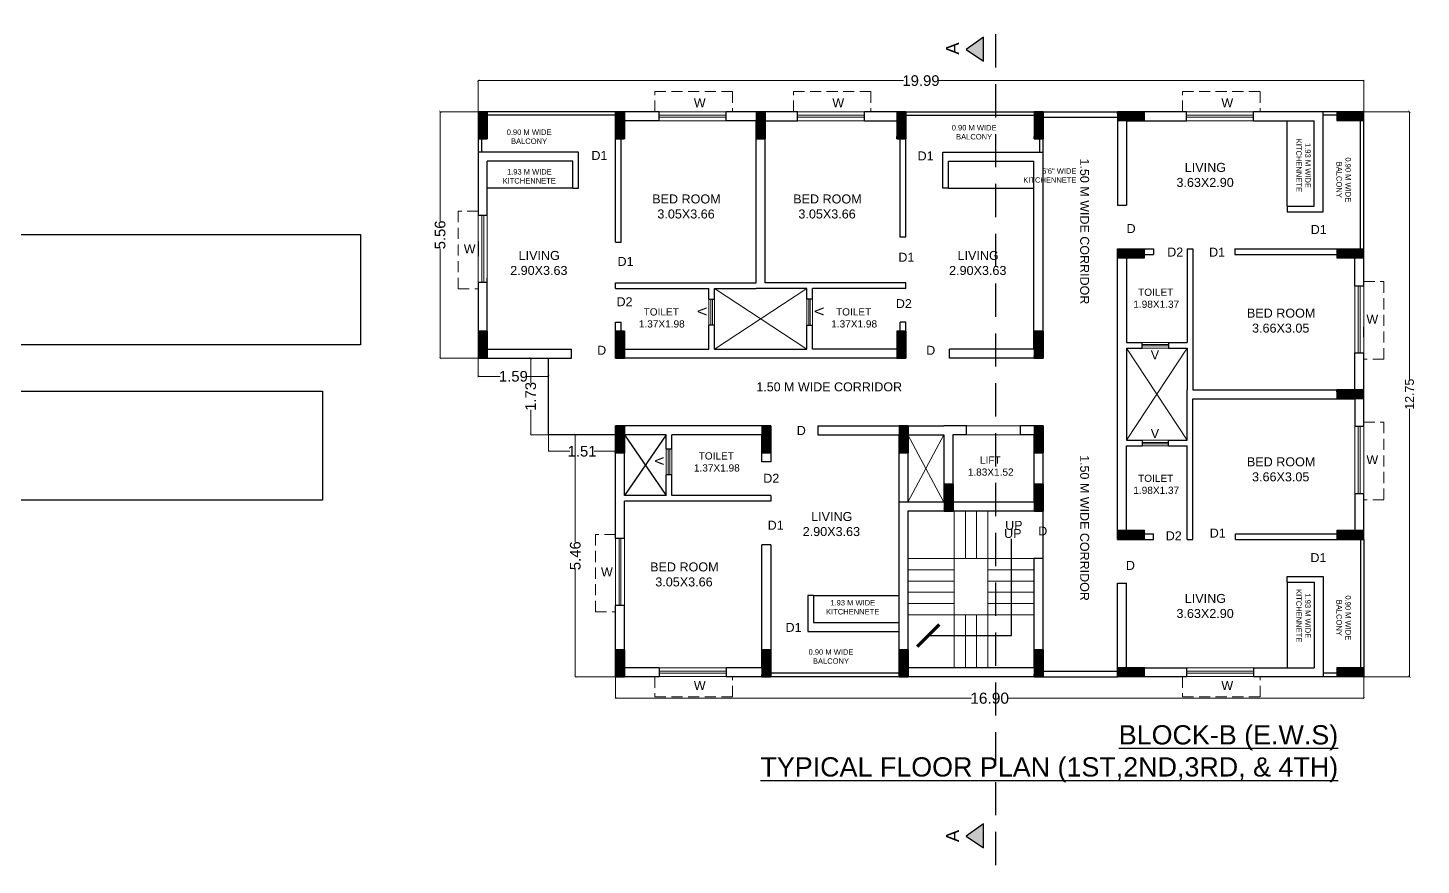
# Model space of a CAD drawing. Header units: metres. Extents: x 0 to 63445, y 32325 to 32915.
# Drawn here: x 63236.46 to 63267.91, y 32764.66 to 32783.56 of the extents above; entities that cross this region are included whole.
import ezdxf

# ---------------------------------------------------------------- set-up
doc = ezdxf.new("R2010")
doc.units = ezdxf.units.M
doc.header["$MEASUREMENT"] = 0
doc.header["$PDMODE"] = 34
doc.header["$PDSIZE"] = -10
doc.linetypes.add('CONTINULUS', pattern=[0])
doc.linetypes.add('DASHED2', pattern=[0.375, 0.25, -0.125])
doc.layers.get('0').update_dxf_attribs({"lineweight": 25})
doc.layers.add('BLK_1_FLR_-1_CARPET_AREA_EXISTING', color=25, linetype='Continuous', plot=False)
doc.layers.add('BLK_1_FLR_0_CARPET_AREA_EXISTING', color=7, linetype='Continuous', plot=False)
for name, color, linetype, lineweight in [('colum', 1, 'Continuous', 30), ('COLUMN', 1, 'Continuous', 30), ('DIM', 56, 'Continuous', 20), ('hatch', 251, 'Continuous', 20), ('STEPS', 114, 'Continuous', 20), ('TEXT-2', 65, 'Continuous', 18), ('wall', 7, 'Continuous', 30), ('window', 154, 'Continuous', 9)]:
    doc.layers.add(name, color=color, linetype=linetype, lineweight=lineweight)
doc.layers.add('text', color=65, linetype='Continuous')
doc.styles.add('AutoDCRFont', font='arial.ttf')
doc.styles.get("Standard").update_dxf_attribs({"font": 'arial.ttf', "height": 0.4})
doc.styles.add('TNR', font='times.ttf', dxfattribs={"height": 0.5})
doc.dimstyles.new('ARCHANA', dxfattribs={"dimscale": 0, "dimtxt": 0.5, "dimasz": 0.5, "dimexe": 0, "dimexo": 0, "dimgap": 0, "dimtad": 0, "dimzin": 0, "dimdsep": 46, "dimtxsty": 'TNR', "dimblk": 'ARCHTICK', "dimcen": 0.09, "dimclrd": 36, "dimclre": 36, "dimclrt": 7, "dimadec": 0, "dimazin": 0, "dimtfac": 1, "dimtofl": 0, "dimtmove": 0, "dimatfit": 3, "dimldrblk": 'ARCHTICK', "dimfxl": 1, "dimfrac": 2, "dimtolj": 1, "dimtzin": 0, "dimlwd": -1, "dimlwe": -1, "dimarcsym": 0})

# ---------------------------------------------------------------- blocks, each defined once
blk = doc.blocks.new('A$C7D115503')
at = {"layer": 'COLUMN', "ltscale": 3}
h = blk.add_hatch(dxfattribs=at)
h.set_pattern_fill('ANSI31', color=256, style=0)
h.paths.add_polyline_path([(-14.4, -11.6), (-6.4, -11.6), (-6.4, 12.4), (-14.4, 12.4)])
at = {"layer": 'COLUMN', "ltscale": 0.05}
for p, q in [((-14.4, 12.4), (-6.4, 12.4)), ((-14.4, 12.4), (-14.4, -11.6)), ((-6.4, 12.4), (-6.4, -11.6)), ((-6.4, -11.6), (-14.4, -11.6))]:
    blk.add_line(p, q, dxfattribs=at)
blk = doc.blocks.new('_ArchTick')
at = {"color": 0, "linetype": 'ByBlock', "const_width": 0.15}
blk.add_lwpolyline([(-0.5, -0.5), (0.5, 0.5)], dxfattribs=at)
blk = doc.blocks.new('*D427')
at = {"layer": 'Defpoints', "color": 0, "ltscale": 3, "transparency": 16777216}
for p in [(63266.619, 32782.365), (63246.625, 32781.665), (63266.619, 32781.665)]:
    blk.add_point(p, dxfattribs=at)
at = {"layer": 'DIM', "ltscale": 3, "transparency": 16777216}
for p, q in [((63246.625, 32781.665), (63246.625, 32782.365)), ((63246.625, 32782.365), (63256.228, 32782.365)), ((63266.619, 32782.365), (63257.016, 32782.365)), ((63266.619, 32781.665), (63266.619, 32782.365))]:
    blk.add_line(p, q, dxfattribs=at)
at = {"layer": 'DIM', "ltscale": 3, "transparency": 16777216, "xscale": 0.05, "yscale": 0.05, "zscale": 0.05, "rotation": 180}
blk.add_blockref('_ArchTick', (63246.625, 32782.365), dxfattribs=at)
at = {"layer": 'DIM', "ltscale": 3, "transparency": 16777216, "xscale": 0.05, "yscale": 0.05, "zscale": 0.05}
blk.add_blockref('_ArchTick', (63266.619, 32782.365), dxfattribs=at)
at = {"layer": 'DIM', "color": 7, "ltscale": 3, "transparency": 16777216, "insert": (63256.622, 32782.365), "char_height": 0.4, "attachment_point": 5}
blk.add_mtext('\\A1;{\\H0.6x;19.99}', dxfattribs=at)
blk = doc.blocks.new('*D428')
at = {"layer": 'Defpoints', "color": 0, "ltscale": 3, "transparency": 16777216}
for p in [(63246.625, 32781.665), (63245.765, 32776.102), (63246.625, 32776.102)]:
    blk.add_point(p, dxfattribs=at)
at = {"layer": 'DIM', "ltscale": 3, "transparency": 16777216}
for p, q in [((63246.625, 32781.665), (63245.765, 32781.665)), ((63245.765, 32781.665), (63245.765, 32779.195)), ((63245.765, 32776.102), (63245.765, 32778.572)), ((63246.625, 32776.102), (63245.765, 32776.102))]:
    blk.add_line(p, q, dxfattribs=at)
at = {"layer": 'DIM', "ltscale": 3, "transparency": 16777216, "xscale": 0.05, "yscale": 0.05, "zscale": 0.05}
for p, rotation in [((63245.765, 32781.665), 90), ((63245.765, 32776.102), 270)]:
    blk.add_blockref('_ArchTick', p, dxfattribs=dict(at, rotation=rotation))
at = {"layer": 'DIM', "color": 7, "ltscale": 3, "transparency": 16777216, "insert": (63245.765, 32778.884), "char_height": 0.4, "attachment_point": 5, "rotation": 90}
blk.add_mtext('\\A1;{\\H0.6x;5.56}', dxfattribs=at)
blk = doc.blocks.new('*D429')
at = {"layer": 'Defpoints', "color": 0, "ltscale": 3, "transparency": 16777216}
for p in [(63246.625, 32776.102), (63248.214, 32776.102), (63248.214, 32775.691)]:
    blk.add_point(p, dxfattribs=at)
at = {"layer": 'DIM', "ltscale": 3, "transparency": 16777216}
for p, q in [((63246.625, 32776.102), (63246.625, 32775.691)), ((63248.214, 32776.102), (63248.214, 32775.691)), ((63246.625, 32775.691), (63247.119, 32775.691)), ((63248.214, 32775.691), (63247.72, 32775.691))]:
    blk.add_line(p, q, dxfattribs=at)
at = {"layer": 'DIM', "ltscale": 3, "transparency": 16777216, "xscale": 0.05, "yscale": 0.05, "zscale": 0.05, "rotation": 180}
blk.add_blockref('_ArchTick', (63246.625, 32775.691), dxfattribs=at)
at = {"layer": 'DIM', "ltscale": 3, "transparency": 16777216, "xscale": 0.05, "yscale": 0.05, "zscale": 0.05}
blk.add_blockref('_ArchTick', (63248.214, 32775.691), dxfattribs=at)
at = {"layer": 'DIM', "color": 7, "ltscale": 3, "transparency": 16777216, "insert": (63247.419, 32775.691), "char_height": 0.4, "attachment_point": 5}
blk.add_mtext('\\A1;{\\H0.6x;1.59}', dxfattribs=at)
blk = doc.blocks.new('*D430')
at = {"layer": 'Defpoints', "color": 0, "ltscale": 3, "transparency": 16777216}
for p in [(63247.81, 32776.102), (63248.214, 32776.102), (63248.214, 32774.375)]:
    blk.add_point(p, dxfattribs=at)
at = {"layer": 'DIM', "ltscale": 3, "transparency": 16777216}
for p, q in [((63248.214, 32776.102), (63247.81, 32776.102)), ((63247.81, 32776.102), (63247.81, 32775.539)), ((63247.81, 32774.375), (63247.81, 32774.938)), ((63248.214, 32774.375), (63247.81, 32774.375))]:
    blk.add_line(p, q, dxfattribs=at)
at = {"layer": 'DIM', "ltscale": 3, "transparency": 16777216, "xscale": 0.05, "yscale": 0.05, "zscale": 0.05}
for p, rotation in [((63247.81, 32776.102), 90), ((63247.81, 32774.375), 270)]:
    blk.add_blockref('_ArchTick', p, dxfattribs=dict(at, rotation=rotation))
at = {"layer": 'DIM', "color": 7, "ltscale": 3, "transparency": 16777216, "insert": (63247.81, 32775.239), "char_height": 0.4, "attachment_point": 5, "rotation": 90}
blk.add_mtext('\\A1;{\\H0.6x;1.73}', dxfattribs=at)
blk = doc.blocks.new('*D431')
at = {"layer": 'Defpoints', "color": 0, "ltscale": 3, "transparency": 16777216}
for p in [(63248.214, 32774.375), (63249.724, 32774.375), (63249.724, 32774)]:
    blk.add_point(p, dxfattribs=at)
at = {"layer": 'DIM', "ltscale": 3, "transparency": 16777216}
for p, q in [((63248.214, 32774.375), (63248.214, 32774)), ((63249.724, 32774.375), (63249.724, 32774)), ((63248.214, 32774), (63248.692, 32774)), ((63249.724, 32774), (63249.246, 32774))]:
    blk.add_line(p, q, dxfattribs=at)
at = {"layer": 'DIM', "ltscale": 3, "transparency": 16777216, "xscale": 0.05, "yscale": 0.05, "zscale": 0.05, "rotation": 180}
blk.add_blockref('_ArchTick', (63248.214, 32774), dxfattribs=at)
at = {"layer": 'DIM', "ltscale": 3, "transparency": 16777216, "xscale": 0.05, "yscale": 0.05, "zscale": 0.05}
blk.add_blockref('_ArchTick', (63249.724, 32774), dxfattribs=at)
at = {"layer": 'DIM', "color": 7, "ltscale": 3, "transparency": 16777216, "insert": (63248.969, 32774), "char_height": 0.4, "attachment_point": 5}
blk.add_mtext('\\A1;{\\H0.6x;1.51}', dxfattribs=at)
blk = doc.blocks.new('*D432')
at = {"layer": 'Defpoints', "color": 0, "ltscale": 3, "transparency": 16777216}
for p in [(63249.724, 32774.375), (63248.817, 32768.914), (63249.724, 32768.914)]:
    blk.add_point(p, dxfattribs=at)
at = {"layer": 'DIM', "ltscale": 3, "transparency": 16777216}
for p, q in [((63249.724, 32774.375), (63248.817, 32774.375)), ((63248.817, 32774.375), (63248.817, 32771.956)), ((63248.817, 32768.914), (63248.817, 32771.333)), ((63249.724, 32768.914), (63248.817, 32768.914))]:
    blk.add_line(p, q, dxfattribs=at)
at = {"layer": 'DIM', "ltscale": 3, "transparency": 16777216, "xscale": 0.05, "yscale": 0.05, "zscale": 0.05}
for p, rotation in [((63248.817, 32774.375), 90), ((63248.817, 32768.914), 270)]:
    blk.add_blockref('_ArchTick', p, dxfattribs=dict(at, rotation=rotation))
at = {"layer": 'DIM', "color": 7, "ltscale": 3, "transparency": 16777216, "insert": (63248.817, 32771.644), "char_height": 0.4, "attachment_point": 5, "rotation": 90}
blk.add_mtext('\\A1;{\\H0.6x;5.46}', dxfattribs=at)
blk = doc.blocks.new('*D433')
at = {"layer": 'Defpoints', "color": 0, "ltscale": 3, "transparency": 16777216}
for p in [(0.832, 32781.665), (63266.619, 32781.665), (0, 32768.914)]:
    blk.add_point(p, dxfattribs=at)
at = {"layer": 'DIM', "ltscale": 3, "transparency": 16777216}
for p, q in [((5.832, 32781.665), (0.832, 32781.665)), ((0.832, 32781.665), (0.832, 32775.684)), ((0.832, 32768.914), (0.832, 32774.895)), ((0, 32768.914), (0.832, 32768.914))]:
    blk.add_line(p, q, dxfattribs=at)
at = {"layer": 'DIM', "ltscale": 3, "transparency": 16777216, "xscale": 0.05, "yscale": 0.05, "zscale": 0.05}
for p, rotation in [((0.832, 32781.665), 90), ((0.832, 32768.914), 270)]:
    blk.add_blockref('_ArchTick', p, dxfattribs=dict(at, rotation=rotation))
at = {"layer": 'DIM', "color": 7, "ltscale": 3, "transparency": 16777216, "insert": (0.832, 32775.289), "char_height": 0.4, "attachment_point": 5, "rotation": 90}
blk.add_mtext('\\A1;{\\H0.6x;12.75}', dxfattribs=at)
blk = doc.blocks.new('*D419')
at = {"layer": 'Defpoints', "color": 0, "ltscale": 3, "transparency": 16777216}
for p in [(63249.724, 32768.914), (63266.619, 32768.914), (63266.619, 32768.427)]:
    blk.add_point(p, dxfattribs=at)
at = {"layer": 'DIM', "ltscale": 3, "transparency": 16777216}
for p, q in [((63249.724, 32768.914), (63249.724, 32768.427)), ((63266.619, 32768.914), (63266.619, 32768.427)), ((63249.724, 32768.427), (63257.762, 32768.427)), ((63266.619, 32768.427), (63258.581, 32768.427))]:
    blk.add_line(p, q, dxfattribs=at)
at = {"layer": 'DIM', "ltscale": 3, "transparency": 16777216, "xscale": 0.05, "yscale": 0.05, "zscale": 0.05, "rotation": 180}
blk.add_blockref('_ArchTick', (63249.724, 32768.427), dxfattribs=at)
at = {"layer": 'DIM', "ltscale": 3, "transparency": 16777216, "xscale": 0.05, "yscale": 0.05, "zscale": 0.05}
blk.add_blockref('_ArchTick', (63266.619, 32768.427), dxfattribs=at)
at = {"layer": 'DIM', "color": 7, "ltscale": 3, "transparency": 16777216, "insert": (63258.172, 32768.427), "char_height": 0.4, "attachment_point": 5}
blk.add_mtext('\\A1;{\\H0.625x;16.90}', dxfattribs=at)
blk = doc.blocks.new('*D420')
at = {"layer": 'Defpoints', "color": 0, "ltscale": 3, "transparency": 16777216}
for p in [(63266.619, 32781.665), (63266.619, 32768.914), (63267.652, 32768.914)]:
    blk.add_point(p, dxfattribs=at)
at = {"layer": 'DIM', "ltscale": 3, "transparency": 16777216}
for p, q in [((63266.619, 32781.665), (63267.652, 32781.665)), ((63267.652, 32781.665), (63267.652, 32775.618)), ((63267.652, 32768.914), (63267.652, 32774.961)), ((63266.619, 32768.914), (63267.652, 32768.914))]:
    blk.add_line(p, q, dxfattribs=at)
at = {"layer": 'DIM', "ltscale": 3, "transparency": 16777216, "xscale": 0.05, "yscale": 0.05, "zscale": 0.05}
for p, rotation in [((63267.652, 32781.665), 90), ((63267.652, 32768.914), 270)]:
    blk.add_blockref('_ArchTick', p, dxfattribs=dict(at, rotation=rotation))
at = {"layer": 'DIM', "color": 7, "ltscale": 3, "transparency": 16777216, "insert": (63267.652, 32775.289), "char_height": 0.4, "attachment_point": 5, "rotation": 90}
blk.add_mtext('\\A1;{\\H0.5x;12.75}', dxfattribs=at)

msp = doc.modelspace()

# ---------------------------------------------------------------- hatches: boundary and pattern name
at = {"layer": 'wall', "ltscale": 3}
for points in [[(63258.032, 32782.8076), (63258.032, 32783.3494), (63257.6429, 32783.0695)], [(63258.032, 32765.0505), (63258.032, 32765.5923), (63257.6429, 32765.3124)]]:
    msp.add_hatch(color=252, dxfattribs=at).paths.add_polyline_path(points)

# ---------------------------------------------------------------- linework, layer by layer
at = {"layer": 'BLK_1_FLR_-1_CARPET_AREA_EXISTING', "color": 14, "linetype": 'CONTINULUS', "ltscale": 0.05}
msp.add_lwpolyline([(63235.4633, 32775.354), (63243.1107, 32775.354), (63243.1107, 32772.8948), (63235.4633, 32772.8948)], close=True, dxfattribs=at)
at = {"layer": 'BLK_1_FLR_0_CARPET_AREA_EXISTING', "color": 14, "linetype": 'CONTINULUS', "ltscale": 0.05}
msp.add_lwpolyline([(63235.4123, 32778.8951), (63243.9631, 32778.8951), (63243.9631, 32776.4014), (63235.4123, 32776.4014)], close=True, dxfattribs=at)
at = {"layer": 'colum', "linetype": 'DASHED2', "ltscale": 3}
msp.add_lwpolyline([(63258.3136, 32764.661), (63258.3136, 32783.5563)], dxfattribs=at)
at = {"layer": 'hatch', "ltscale": 0.05}
for p, q in [((63254.0421, 32777.6772), (63251.9592, 32776.3055)), ((63251.9592, 32777.6772), (63254.0421, 32776.3055)), ((63262.6312, 32774.2481), (63261.2596, 32776.3309)), ((63262.6312, 32776.3309), (63261.2596, 32774.2481))]:
    msp.add_line(p, q, dxfattribs=at)
at = {"layer": 'STEPS'}
for p, q in [((63257.141, 32774.3751), (63256.3281, 32772.851)), ((63256.3281, 32774.3751), (63257.141, 32772.851)), ((63257.649, 32774.5783), (63258.8682, 32774.5783)), ((63258.8682, 32774.3751), (63257.649, 32774.3751)), ((63257.3696, 32772.6478), (63257.3696, 32769.1171)), ((63257.6236, 32772.6478), (63257.6236, 32771.581)), ((63257.8776, 32772.6478), (63257.8776, 32771.581)), ((63258.1316, 32772.6478), (63258.1316, 32769.1171)), ((63259.173, 32771.581), (63256.3281, 32771.581)), ((63257.3696, 32771.327), (63256.3281, 32771.327)), ((63259.173, 32771.327), (63258.1316, 32771.327)), ((63257.3696, 32771.073), (63256.3281, 32771.073)), ((63259.173, 32771.073), (63258.1316, 32771.073)), ((63257.3696, 32770.819), (63256.3281, 32770.819)), ((63257.3696, 32770.5649), (63256.3281, 32770.5649)), ((63259.173, 32770.819), (63258.1316, 32770.819)), ((63259.173, 32770.5649), (63258.1316, 32770.5649)), ((63259.173, 32770.3109), (63256.3281, 32770.3109)), ((63257.6236, 32770.3109), (63257.6236, 32769.1171)), ((63257.8776, 32770.3109), (63257.8776, 32769.1171))]:
    msp.add_line(p, q, dxfattribs=at)
at = {"layer": 'wall', "ltscale": 3}
for p, q in [((63258.032, 32783.3494), (63257.6429, 32783.0695)), ((63258.032, 32782.8076), (63258.032, 32783.3494)), ((63257.6429, 32783.0695), (63258.032, 32782.8076)), ((63250.7074, 32781.4619), (63250.7074, 32781.6651)), ((63252.222, 32781.4619), (63252.222, 32781.6651)), ((63253.835, 32781.4619), (63253.835, 32781.6651)), ((63255.3496, 32781.4619), (63255.3496, 32781.6651)), ((63262.6187, 32781.4619), (63262.6187, 32781.6651)), ((63264.1333, 32781.4619), (63264.1333, 32781.6651)), ((63246.8283, 32779.3248), (63246.6251, 32779.3248)), ((63246.8283, 32777.8102), (63246.6251, 32777.8102)), ((63266.4159, 32777.7358), (63266.6191, 32777.7358)), ((63251.9592, 32776.8471), (63251.8322, 32776.8471)), ((63254.0421, 32776.8471), (63254.1691, 32776.8471)), ((63262.2143, 32776.4579), (63262.2143, 32776.3309)), ((63266.4159, 32776.2212), (63266.6191, 32776.2212)), ((63266.4159, 32774.5658), (63266.6191, 32774.5658)), ((63262.2143, 32774.1211), (63262.2143, 32774.2481)), ((63250.9947, 32773.4707), (63250.8677, 32773.4707)), ((63266.4159, 32773.0512), (63266.6191, 32773.0512)), ((63249.9272, 32772.0324), (63249.724, 32772.0324)), ((63249.9272, 32770.5178), (63249.724, 32770.5178)), ((63250.7074, 32769.1171), (63250.7074, 32768.9139)), ((63252.222, 32769.1171), (63252.222, 32768.9139)), ((63262.6187, 32769.1171), (63262.6187, 32768.9139)), ((63264.1333, 32769.1171), (63264.1333, 32768.9139)), ((63258.032, 32765.5923), (63257.6429, 32765.3124)), ((63258.032, 32765.0505), (63258.032, 32765.5923)), ((63257.6429, 32765.3124), (63258.032, 32765.0505))]:
    msp.add_line(p, q, dxfattribs=at)
at = {"layer": 'wall'}
for p, q in [((63249.724, 32781.6651), (63246.6251, 32781.6651)), ((63246.6251, 32781.6651), (63246.6251, 32780.7506)), ((63249.724, 32781.5889), (63246.7013, 32781.5889)), ((63246.7013, 32781.5889), (63246.7013, 32780.7506)), ((63249.724, 32778.7175), (63249.724, 32781.6651)), ((63250.7074, 32781.6651), (63249.724, 32781.6651)), ((63253.835, 32781.6651), (63252.222, 32781.6651)), ((63256.2773, 32781.6651), (63255.3496, 32781.6651)), ((63256.2773, 32778.8326), (63256.2773, 32781.6651)), ((63256.2773, 32781.6651), (63259.3762, 32781.6651)), ((63256.2773, 32781.5889), (63259.3, 32781.5889)), ((63259.3, 32781.5889), (63259.3, 32780.7506)), ((63259.3762, 32781.6651), (63259.3762, 32780.7506)), ((63261.0564, 32781.6651), (63261.0564, 32779.5568)), ((63262.6187, 32781.6651), (63261.0564, 32781.6651)), ((63265.7047, 32781.6651), (63264.1333, 32781.6651)), ((63265.7047, 32779.4044), (63265.7047, 32781.6651)), ((63266.6191, 32781.6651), (63265.7047, 32781.6651)), ((63266.5429, 32781.5889), (63265.7047, 32781.5889)), ((63266.5429, 32778.5662), (63266.5429, 32781.5889)), ((63266.6191, 32778.5662), (63266.6191, 32781.6651)), ((63250.7074, 32781.4619), (63249.851, 32781.4619)), ((63249.851, 32778.7175), (63249.851, 32781.4619)), ((63252.899, 32781.4619), (63252.222, 32781.4619)), ((63252.899, 32777.8042), (63252.899, 32781.4619)), ((63252.899, 32777.8042), (63252.899, 32781.4619)), ((63253.1023, 32781.4619), (63253.835, 32781.4619)), ((63253.1023, 32777.8042), (63253.1023, 32781.4619)), ((63253.1023, 32777.8042), (63253.1023, 32781.4619)), ((63255.3496, 32781.4619), (63256.1503, 32781.4619)), ((63256.1503, 32778.8326), (63256.1503, 32781.4619)), ((63261.2596, 32781.4619), (63262.6187, 32781.4619)), ((63261.2596, 32781.4619), (63261.2596, 32779.5568)), ((63264.1333, 32781.4619), (63265.5015, 32781.4619)), ((63264.8919, 32779.5314), (63264.8919, 32781.4619)), ((63265.5015, 32779.5314), (63265.5015, 32781.4619)), ((63248.8857, 32780.7506), (63246.6251, 32780.7506)), ((63246.6251, 32780.7506), (63246.6251, 32779.3248)), ((63248.8857, 32779.9378), (63248.8857, 32780.7506)), ((63257.1156, 32779.9378), (63257.1156, 32780.7506)), ((63257.1156, 32780.7506), (63259.3762, 32780.7506)), ((63259.3762, 32780.7506), (63259.3762, 32776.1023)), ((63246.8283, 32779.3248), (63246.8283, 32780.5474)), ((63248.7587, 32780.5474), (63246.8283, 32780.5474)), ((63248.7587, 32779.9378), (63248.7587, 32780.5474)), ((63257.2426, 32779.9378), (63257.2426, 32780.5474)), ((63257.2426, 32780.5474), (63259.173, 32780.5474)), ((63259.173, 32776.3055), (63259.173, 32780.5474)), ((63248.7587, 32779.9378), (63246.8283, 32779.9378)), ((63248.7587, 32779.9378), (63248.8857, 32779.9378)), ((63257.2426, 32779.9378), (63257.1156, 32779.9378)), ((63257.2426, 32779.9378), (63259.173, 32779.9378)), ((63261.0564, 32779.5568), (63261.2596, 32779.5568)), ((63264.8919, 32779.5314), (63265.5015, 32779.5314)), ((63264.8919, 32779.5314), (63264.8919, 32779.4044)), ((63264.8919, 32779.4044), (63265.7047, 32779.4044)), ((63246.6251, 32778.7384), (63246.6251, 32778.4018)), ((63256.2773, 32778.8326), (63256.1503, 32778.8326)), ((63249.724, 32778.7175), (63249.851, 32778.7175)), ((63261.0564, 32778.5662), (63261.8692, 32778.5662)), ((63261.0564, 32772.0128), (63261.0564, 32778.5662)), ((63261.2596, 32778.4392), (63261.8692, 32778.4392)), ((63261.2596, 32778.4392), (63261.2596, 32776.4579)), ((63261.8692, 32778.5662), (63261.8692, 32778.4392)), ((63262.6312, 32778.5662), (63262.7582, 32778.5662)), ((63262.6312, 32778.5662), (63262.6312, 32776.4579)), ((63262.7582, 32778.5662), (63262.7582, 32775.3911)), ((63263.7078, 32778.5662), (63266.6191, 32778.5662)), ((63263.7078, 32778.5662), (63263.7078, 32778.4392)), ((63263.7078, 32778.4392), (63266.4159, 32778.4392)), ((63266.4159, 32777.7358), (63266.4159, 32778.4392)), ((63266.6191, 32777.7358), (63266.6191, 32778.5662)), ((63246.6263, 32777.8102), (63246.6251, 32776.1023)), ((63246.8283, 32776.3055), (63246.8283, 32777.9094)), ((63249.724, 32777.6772), (63249.724, 32777.8042)), ((63249.724, 32777.8042), (63252.899, 32777.8042)), ((63256.2773, 32777.8042), (63253.1023, 32777.8042)), ((63256.2773, 32777.6772), (63256.2773, 32777.8042)), ((63249.724, 32777.6772), (63251.8322, 32777.6772)), ((63251.8322, 32777.4308), (63251.8322, 32777.6772)), ((63251.9592, 32777.4308), (63251.9592, 32777.6772)), ((63251.9592, 32777.6772), (63252.899, 32777.6772)), ((63254.0421, 32777.6772), (63252.899, 32777.6772)), ((63254.0421, 32777.4308), (63254.0421, 32777.6772)), ((63254.1691, 32777.4308), (63254.1691, 32777.6772)), ((63256.2773, 32777.6772), (63254.1691, 32777.6772)), ((63249.724, 32776.1023), (63249.724, 32776.9151)), ((63249.724, 32776.9151), (63249.851, 32776.9151)), ((63249.851, 32776.3055), (63249.851, 32776.9151)), ((63251.8322, 32776.3055), (63251.8322, 32776.8471)), ((63251.9592, 32776.3055), (63251.9592, 32776.8471)), ((63254.0421, 32776.3055), (63254.0421, 32776.8471)), ((63254.1691, 32776.3055), (63254.1691, 32776.8471)), ((63256.1503, 32776.3055), (63256.1503, 32776.9151)), ((63256.2773, 32776.9151), (63256.1503, 32776.9151)), ((63256.2773, 32776.1023), (63256.2773, 32776.9151)), ((63266.6191, 32776.5732), (63266.6191, 32776.8128)), ((63246.8283, 32776.3055), (63248.7333, 32776.3055)), ((63248.7333, 32776.1023), (63248.7333, 32776.3055)), ((63249.851, 32776.3055), (63251.8322, 32776.3055)), ((63251.9592, 32776.3055), (63254.0421, 32776.3055)), ((63256.1503, 32776.3055), (63254.1691, 32776.3055)), ((63257.268, 32776.1023), (63257.268, 32776.3055)), ((63259.173, 32776.3055), (63257.268, 32776.3055)), ((63261.2596, 32776.4579), (63261.6143, 32776.4579)), ((63261.2596, 32776.3309), (63261.6143, 32776.3309)), ((63261.2596, 32776.3309), (63261.2596, 32774.2481)), ((63262.2143, 32776.4579), (63262.6312, 32776.4579)), ((63262.2143, 32776.3309), (63262.6312, 32776.3309)), ((63262.6312, 32776.3309), (63262.6312, 32775.3911)), ((63266.4159, 32775.3911), (63266.4159, 32776.2212)), ((63266.6191, 32774.5658), (63266.6191, 32776.2212)), ((63246.6251, 32776.1023), (63248.7333, 32776.1023)), ((63248.2138, 32774.3751), (63248.2138, 32776.1023)), ((63256.2773, 32776.1023), (63249.724, 32776.1023)), ((63259.3762, 32776.1023), (63257.268, 32776.1023)), ((63262.6312, 32774.2481), (63262.6312, 32775.3911)), ((63262.7582, 32775.3911), (63266.4159, 32775.3911)), ((63262.7582, 32775.3911), (63266.4159, 32775.3911)), ((63262.7582, 32772.0128), (63262.7582, 32775.1879)), ((63262.7582, 32775.1879), (63266.4159, 32775.1879)), ((63262.7582, 32775.1879), (63266.4159, 32775.1879)), ((63266.4159, 32775.1879), (63266.4159, 32774.5658)), ((63249.724, 32774.3751), (63248.2138, 32774.3751)), ((63249.724, 32772.0324), (63249.724, 32774.5783)), ((63253.0261, 32774.5783), (63249.724, 32774.5783)), ((63249.9272, 32773.0034), (63249.9272, 32774.3751)), ((63250.8677, 32774.3751), (63249.9272, 32774.3751)), ((63250.8677, 32774.3751), (63249.9272, 32773.0034)), ((63249.9272, 32774.3751), (63250.8677, 32773.0034)), ((63250.8677, 32774.0544), (63250.8677, 32774.3751)), ((63250.9947, 32774.0544), (63250.9947, 32774.3751)), ((63253.0261, 32774.3751), (63250.9947, 32774.3751)), ((63253.0261, 32774.5783), (63253.2293, 32774.5783)), ((63253.0261, 32773.7654), (63253.0261, 32774.3751)), ((63253.2293, 32774.5783), (63253.2293, 32773.7654)), ((63254.2961, 32774.5783), (63254.2961, 32774.3751)), ((63254.2961, 32774.5783), (63257.141, 32774.5783)), ((63254.2961, 32774.3751), (63256.1249, 32774.3751)), ((63256.1249, 32774.3751), (63256.1249, 32770.1331)), ((63256.1249, 32774.3751), (63256.1249, 32773.7654)), ((63256.3281, 32774.3751), (63256.3281, 32772.851)), ((63256.3281, 32774.3751), (63256.3281, 32773.7654)), ((63256.3281, 32774.3751), (63257.141, 32774.3751)), ((63257.649, 32774.5783), (63257.141, 32774.5783)), ((63257.141, 32774.3751), (63257.141, 32772.851)), ((63257.649, 32774.3751), (63257.3442, 32774.3751)), ((63257.3442, 32774.3751), (63257.3442, 32772.851)), ((63257.649, 32774.3751), (63257.649, 32774.5783)), ((63259.3762, 32774.5783), (63258.8682, 32774.5783)), ((63258.8682, 32774.3751), (63258.8682, 32774.5783)), ((63259.173, 32774.3751), (63258.8682, 32774.3751)), ((63259.173, 32774.3751), (63259.173, 32772.851)), ((63259.3762, 32774.5783), (63259.3762, 32772.6478)), ((63261.2596, 32774.2481), (63261.6143, 32774.2481)), ((63261.2596, 32774.1211), (63261.6143, 32774.1211)), ((63261.2596, 32772.1398), (63261.2596, 32774.1211)), ((63262.2143, 32774.2481), (63262.6312, 32774.2481)), ((63262.2143, 32774.1211), (63262.6312, 32774.1211)), ((63262.6312, 32772.0128), (63262.6312, 32774.1211)), ((63253.2293, 32773.7654), (63253.0261, 32773.7654)), ((63250.8677, 32773.0034), (63250.8677, 32773.4707)), ((63250.9947, 32773.0034), (63250.9947, 32773.4707)), ((63256.3281, 32773.2981), (63256.3281, 32772.851)), ((63250.8677, 32773.0034), (63249.9272, 32773.0034)), ((63249.9272, 32772.0324), (63249.9272, 32772.8764)), ((63253.2293, 32772.8764), (63249.9272, 32772.8764)), ((63253.2293, 32773.0034), (63250.9947, 32773.0034)), ((63253.2293, 32773.0034), (63253.2293, 32772.8764)), ((63256.1249, 32773.0034), (63256.1249, 32772.8764)), ((63257.3442, 32772.851), (63256.1249, 32772.851)), ((63256.1249, 32772.851), (63256.1249, 32768.9139)), ((63257.141, 32772.851), (63256.3281, 32772.851)), ((63259.173, 32772.851), (63257.3442, 32772.851)), ((63259.3762, 32772.851), (63257.3442, 32772.851)), ((63259.3762, 32772.851), (63259.3762, 32768.9139)), ((63266.4159, 32773.0512), (63266.4159, 32772.1398)), ((63266.6191, 32772.0128), (63266.6191, 32773.0512)), ((63259.3762, 32772.6478), (63256.3281, 32772.6478)), ((63256.3281, 32772.6478), (63256.3281, 32769.7674)), ((63259.3762, 32772.6478), (63256.3281, 32772.6478)), ((63256.3281, 32772.6478), (63256.3281, 32769.7674)), ((63261.2596, 32772.1398), (63261.8692, 32772.1398)), ((63261.8692, 32772.0128), (63261.8692, 32772.1398)), ((63263.7208, 32772.1398), (63266.4159, 32772.1398)), ((63263.7208, 32772.0128), (63263.7208, 32772.1398)), ((63253.0261, 32769.1171), (63253.0261, 32771.8858)), ((63253.2293, 32771.8858), (63253.0261, 32771.8858)), ((63253.2293, 32771.8858), (63253.2293, 32768.9139)), ((63261.0564, 32772.0128), (63261.8692, 32772.0128)), ((63262.6312, 32772.0128), (63262.7582, 32772.0128)), ((63263.7208, 32772.0128), (63266.6191, 32772.0128)), ((63266.5429, 32772.0128), (63266.5429, 32768.9901)), ((63266.6191, 32772.0128), (63266.6191, 32768.9139)), ((63259.173, 32771.581), (63259.173, 32769.1171)), ((63259.3762, 32771.581), (63259.173, 32771.581)), ((63259.3762, 32771.581), (63259.3762, 32768.9139)), ((63256.3281, 32771.3524), (63256.3281, 32769.1171)), ((63256.3281, 32771.3524), (63256.3281, 32769.1171)), ((63264.8919, 32771.1746), (63265.7047, 32771.1746)), ((63264.8919, 32771.0476), (63264.8919, 32771.1746)), ((63265.7047, 32771.1746), (63265.7047, 32768.9139)), ((63261.0564, 32771.0222), (63261.2596, 32771.0222)), ((63261.0564, 32768.9139), (63261.0564, 32771.0222)), ((63261.2596, 32769.1171), (63261.2596, 32771.0222)), ((63264.8919, 32771.0476), (63265.5015, 32771.0476)), ((63264.8919, 32771.0476), (63264.8919, 32769.1171)), ((63265.5015, 32771.0476), (63265.5015, 32769.1171)), ((63254.0675, 32770.7428), (63254.0675, 32769.9299)), ((63254.1945, 32770.7428), (63254.0675, 32770.7428)), ((63254.1945, 32770.7428), (63254.1945, 32770.1331)), ((63254.1945, 32770.7428), (63256.1249, 32770.7428)), ((63249.724, 32768.9139), (63249.724, 32770.5178)), ((63249.9272, 32769.1171), (63249.9272, 32770.5178)), ((63254.0675, 32769.9299), (63256.1249, 32769.9299)), ((63254.1945, 32770.1331), (63256.1249, 32770.1331)), ((63256.1249, 32769.9299), (63256.1249, 32769.1171)), ((63256.1249, 32769.9299), (63256.1249, 32768.9139)), ((63256.1249, 32769.9299), (63256.1249, 32769.1171)), ((63250.7074, 32769.1171), (63249.9272, 32769.1171)), ((63253.0261, 32769.1171), (63252.222, 32769.1171)), ((63256.1249, 32768.9901), (63253.2293, 32768.9901)), ((63259.173, 32769.1171), (63256.3281, 32769.1171)), ((63259.173, 32769.1171), (63256.3281, 32769.1171)), ((63261.2596, 32769.1171), (63262.6187, 32769.1171)), ((63264.1333, 32769.1171), (63265.5015, 32769.1171)), ((63266.5429, 32768.9901), (63265.7047, 32768.9901)), ((63250.7074, 32768.9139), (63249.724, 32768.9139)), ((63253.2293, 32768.9139), (63252.222, 32768.9139)), ((63256.1249, 32768.9139), (63253.2293, 32768.9139)), ((63259.3762, 32768.9139), (63256.1249, 32768.9139)), ((63259.3762, 32768.9139), (63256.1249, 32768.9139)), ((63262.6187, 32768.9139), (63261.0564, 32768.9139)), ((63265.7047, 32768.9139), (63264.1333, 32768.9139)), ((63266.6191, 32768.9139), (63265.7047, 32768.9139))]:
    msp.add_line(p, q, dxfattribs=at)
at = {"layer": 'wall', "ltscale": 0.5}
for p, q in [((63259.3762, 32781.6651), (63261.0564, 32781.6651)), ((63259.3762, 32781.5401), (63261.0564, 32781.5401)), ((63251.8322, 32777.4308), (63251.9592, 32777.4308)), ((63254.1691, 32777.4308), (63254.0421, 32777.4308)), ((63261.6143, 32776.3309), (63261.6143, 32776.4579)), ((63250.8677, 32774.0544), (63250.9947, 32774.0544)), ((63261.6143, 32774.2481), (63261.6143, 32774.1211)), ((63259.3762, 32769.0389), (63261.0564, 32769.0389)), ((63259.3762, 32768.9139), (63261.0564, 32768.9139))]:
    msp.add_line(p, q, dxfattribs=at)
at = {"layer": 'window'}
for p, q in [((63252.222, 32781.6638), (63250.7074, 32781.6638)), ((63252.222, 32781.5844), (63250.7074, 32781.5844)), ((63255.3496, 32781.6638), (63253.835, 32781.6638)), ((63255.3496, 32781.5844), (63253.835, 32781.5844)), ((63264.1333, 32781.6638), (63262.6187, 32781.6638)), ((63264.1333, 32781.5844), (63262.6187, 32781.5844)), ((63252.222, 32781.5413), (63250.7074, 32781.5413)), ((63252.222, 32781.4619), (63250.7074, 32781.4619)), ((63255.3496, 32781.5413), (63253.835, 32781.5413)), ((63255.3496, 32781.4619), (63253.835, 32781.4619)), ((63264.1333, 32781.5413), (63262.6187, 32781.5413)), ((63264.1333, 32781.4619), (63262.6187, 32781.4619)), ((63246.6263, 32777.8102), (63246.6263, 32779.3248)), ((63246.7058, 32777.8102), (63246.7058, 32779.3248)), ((63246.7488, 32777.8102), (63246.7488, 32779.3248)), ((63246.8283, 32777.8102), (63246.8283, 32779.3248)), ((63266.4159, 32776.2212), (63266.4159, 32777.7358)), ((63266.4954, 32776.2212), (63266.4954, 32777.7358)), ((63266.5384, 32776.2212), (63266.5384, 32777.7358)), ((63266.6179, 32776.2212), (63266.6179, 32777.7358)), ((63251.9592, 32777.4302), (63251.9592, 32777.4308)), ((63254.0421, 32777.4302), (63254.0421, 32777.4308)), ((63261.6149, 32776.4579), (63261.6143, 32776.4579)), ((63266.4159, 32773.0512), (63266.4159, 32774.5658)), ((63266.4954, 32773.0512), (63266.4954, 32774.5658)), ((63266.5384, 32773.0512), (63266.5384, 32774.5658)), ((63266.6191, 32773.0512), (63266.6191, 32774.5658)), ((63250.9947, 32774.0538), (63250.9947, 32774.0544)), ((63261.6149, 32774.1211), (63261.6143, 32774.1211)), ((63249.7252, 32770.5178), (63249.7252, 32772.0324)), ((63249.8047, 32770.5178), (63249.8047, 32772.0324)), ((63249.8477, 32770.5178), (63249.8477, 32772.0324)), ((63249.9272, 32770.5178), (63249.9272, 32772.0324)), ((63252.222, 32769.1171), (63250.7074, 32769.1171)), ((63252.222, 32769.0376), (63250.7074, 32769.0376)), ((63252.222, 32768.9946), (63250.7074, 32768.9946)), ((63264.1333, 32769.1171), (63262.6187, 32769.1171)), ((63264.1333, 32769.0376), (63262.6187, 32769.0376)), ((63264.1333, 32768.9946), (63262.6187, 32768.9946)), ((63252.222, 32768.9152), (63250.7074, 32768.9152)), ((63264.1333, 32768.9152), (63262.6187, 32768.9152))]:
    msp.add_line(p, q, dxfattribs=at)
at = {"layer": 'window', "ltscale": 0.5}
for p, q in [((63251.8322, 32777.4302), (63251.8322, 32776.8465)), ((63251.8789, 32777.4302), (63251.8789, 32776.8465)), ((63251.9125, 32776.8465), (63251.9125, 32777.4296)), ((63251.9592, 32776.8465), (63251.9592, 32777.4296)), ((63254.0421, 32777.4302), (63254.0421, 32776.8465)), ((63254.0888, 32777.4302), (63254.0888, 32776.8465)), ((63254.1224, 32776.8465), (63254.1224, 32777.4296)), ((63254.1691, 32776.8465), (63254.1691, 32777.4296)), ((63254.0421, 32776.8465), (63254.0421, 32776.8471)), ((63254.0888, 32776.8465), (63254.0888, 32776.8471)), ((63254.1224, 32776.8471), (63254.1224, 32776.8465)), ((63254.1691, 32776.8471), (63254.1691, 32776.8465)), ((63262.2143, 32776.4579), (63261.6149, 32776.4579)), ((63262.2143, 32776.4112), (63261.6149, 32776.4112)), ((63261.6149, 32776.3776), (63262.2143, 32776.3776)), ((63261.6149, 32776.3309), (63262.2143, 32776.3309)), ((63262.2148, 32776.4579), (63262.2143, 32776.4579)), ((63262.2143, 32776.4579), (63262.2148, 32776.4579)), ((63262.2143, 32776.3309), (63262.2148, 32776.3309)), ((63262.2148, 32776.3309), (63262.2143, 32776.3309)), ((63250.8677, 32774.0544), (63250.8677, 32773.4707)), ((63250.9144, 32774.0544), (63250.9144, 32773.4707)), ((63250.948, 32773.4707), (63250.948, 32774.0538)), ((63250.9947, 32773.4707), (63250.9947, 32774.0538)), ((63262.2143, 32774.2481), (63261.6149, 32774.2481)), ((63262.2143, 32774.2013), (63261.6149, 32774.2013)), ((63261.6149, 32774.1678), (63262.2143, 32774.1678)), ((63261.6149, 32774.1211), (63262.2143, 32774.1211)), ((63262.2143, 32774.2481), (63262.2148, 32774.2481)), ((63262.2148, 32774.2481), (63262.2143, 32774.2481)), ((63262.2148, 32774.1211), (63262.2143, 32774.1211)), ((63262.2143, 32774.1211), (63262.2148, 32774.1211))]:
    msp.add_line(p, q, dxfattribs=at)
at = {"layer": 'window', "color": 8, "linetype": 'DASHED2'}
for points in [[(63250.6143, 32781.6638), (63250.6143, 32782.1182), (63252.3655, 32782.1182), (63252.3655, 32781.6638)], [(63253.7418, 32781.6638), (63253.7418, 32782.1182), (63255.493, 32782.1182), (63255.493, 32781.6638)], [(63262.5255, 32781.6638), (63262.5255, 32782.1182), (63264.2767, 32782.1182), (63264.2767, 32781.6638)], [(63246.6263, 32779.418), (63246.172, 32779.418), (63246.172, 32777.6668), (63246.6263, 32777.6668)], [(63266.6179, 32777.8289), (63267.0722, 32777.8289), (63267.0722, 32776.0777), (63266.6179, 32776.0777)], [(63266.6179, 32774.6589), (63267.0722, 32774.6589), (63267.0722, 32772.9077), (63266.6179, 32772.9077)], [(63249.7252, 32772.1255), (63249.2708, 32772.1255), (63249.2708, 32770.3743), (63249.7252, 32770.3743)], [(63250.6143, 32768.9152), (63250.6143, 32768.4608), (63252.3655, 32768.4608), (63252.3655, 32768.9152)], [(63262.5255, 32768.9152), (63262.5255, 32768.4608), (63264.2767, 32768.4608), (63264.2767, 32768.9152)]]:
    msp.add_lwpolyline(points, dxfattribs=at)

# ---------------------------------------------------------------- block references
at = {"layer": 'COLUMN', "ltscale": 0.05, "xscale": -0.025400733691282, "yscale": 0.025400733691282, "zscale": 0.025400733691282}
for p in [(63246.4634, 32781.3497), (63249.5623, 32781.3497), (63252.7374, 32781.3497), (63255.9125, 32781.3497), (63259.0114, 32781.3497), (63246.4634, 32776.3966), (63249.5623, 32776.3966), (63255.9125, 32776.3966), (63259.0114, 32776.3966), (63249.5623, 32774.2629), (63252.8644, 32774.2629), (63255.9633, 32774.2629), (63259.0114, 32774.2629), (63256.9794, 32772.9421), (63259.0114, 32772.9421), (63249.5623, 32769.2082), (63252.8644, 32769.2082), (63255.9633, 32769.2082), (63255.9633, 32769.2082), (63259.0114, 32769.2082), (63259.0114, 32769.2082)]:
    msp.add_blockref('A$C7D115503', p, dxfattribs=at)
at = {"layer": 'COLUMN', "ltscale": 0.05, "xscale": -0.025400733691282, "yscale": 0.025400733691282, "zscale": 0.025400733691282, "rotation": 90}
for p in [(63261.3717, 32781.3002), (63266.3248, 32781.3002), (63261.3717, 32778.2014), (63266.3248, 32778.2014), (63266.3248, 32775.0263), (63261.3717, 32771.8512), (63266.3248, 32771.8512), (63261.3717, 32768.7523), (63266.3248, 32768.7523)]:
    msp.add_blockref('A$C7D115503', p, dxfattribs=at)

# ---------------------------------------------------------------- texts
at = {"layer": 'text'}
for p in [(63260.2164, 32780.6082), (63260.2164, 32773.915)]:
    msp.add_text('1.50 M WIDE CORRIDOR', height=0.201945, rotation=270, dxfattribs=at).set_placement(p)
msp.add_text('1.50 M WIDE CORRIDOR', height=0.201945, dxfattribs=at).set_placement((63252.9037, 32775.354))
for s, insert, char_height, width, attachment_point in [('\\pi1.39928;0.90 M WIDE\\P\\pi1.49742;BALCONY', (63245.8683, 32781.2631), 0.121924, 3.795079, 1), ('\\pi1.39928;0.90 M WIDE\\P\\pi1.49742;BALCONY', (63255.917, 32781.3637), 0.121924, 3.795079, 1), ('D1', (63249.5424, 32780.5768), 0.20194, 0.534981, 9), ('D1', (63256.9064, 32780.5657), 0.20194, 0.534981, 9), ('\\pi1.40502;1.93 M WIDE\\P\\pi1.30742;KITCHENNETE', (63245.8683, 32780.3685), 0.121924, 3.795079, 1), ('6\'6" WIDE\\PKITCHENNETE', (63260.133, 32780.387), 0.121924, 3.795079, 3), ('\\pi2.06872;LIVING\\P\\pi1.88042;3.63X2.90', (63260.5096, 32779.9643), 0.203206, 5.029694, 7), ('\\pi1.76315;BED ROOM\\P\\pi1.88014;3.05X3.66', (63248.7902, 32779.2517), 0.203206, 5.029694, 7), ('\\pi1.76315;BED ROOM\\P\\pi1.88014;3.05X3.66', (63251.9743, 32779.2517), 0.203206, 5.029694, 7), ('D', (63261.4686, 32778.9263), 0.2019, 0.534981, 9), ('D1', (63265.7831, 32778.9049), 0.20194, 0.534981, 9), ('\\pi2.06872;LIVING\\P\\pi1.87827;2.90X3.63', (63245.4682, 32777.9771), 0.203206, 5.029694, 7), ('D1', (63256.4725, 32778.2795), 0.20194, 0.534981, 9), ('\\pi2.06872;LIVING\\P\\pi1.87827;2.90X3.63', (63255.3786, 32777.9771), 0.203206, 5.029694, 7), ('D2', (63262.5432, 32778.3963), 0.20194, 0.534981, 9), ('D1', (63263.4878, 32778.3936), 0.20194, 0.534981, 9), ('D1', (63250.1319, 32778.1845), 0.20194, 0.534981, 9), ('D2', (63250.1089, 32777.2749), 0.20194, 0.534981, 9), ('\\pi1.61933;TOILET\\P\\pi1.51165;1.98X1.37', (63259.9046, 32777.2359), 0.162565, 4.023756, 7), ('\\pi1.61933;TOILET\\P\\pi1.51149;1.37X1.98', (63248.7398, 32776.792), 0.162565, 4.023756, 7), ('\\pi1.61933;TOILET\\P\\pi1.51149;1.37X1.98', (63253.0839, 32776.792), 0.162565, 4.023756, 7), ('D2', (63256.415, 32777.2319), 0.20194, 0.534981, 9), ('\\pi1.76315;BED ROOM\\P\\pi1.87931;3.66X3.05', (63262.2178, 32776.6759), 0.203206, 5.029694, 7), ('D', (63249.514, 32776.1791), 0.2019, 0.534981, 9), ('D', (63256.9434, 32776.1791), 0.2019, 0.534981, 9), ('D', (63254.0218, 32774.3694), 0.2019, 0.534981, 9), ('\\pi1.61933;TOILET\\P\\pi1.51149;1.37X1.98', (63249.9833, 32773.5419), 0.162565, 4.023756, 7), ('\\pi1.78904;LIFT\\P\\pi1.51248;1.83X1.52', (63256.1656, 32773.4471), 0.162565, 4.023756, 7), ('\\pi1.76315;BED ROOM\\P\\pi1.87931;3.66X3.05', (63262.2178, 32773.3193), 0.203206, 5.029694, 7), ('D2', (63253.4222, 32773.2906), 0.20194, 0.534981, 9), ('\\pi1.61933;TOILET\\P\\pi1.51165;1.98X1.37', (63259.9046, 32773.0362), 0.162565, 4.023756, 7), ('D1', (63253.5211, 32772.2314), 0.20194, 0.534981, 9), ('\\pi2.06872;LIVING\\P\\pi1.87827;2.90X3.63', (63252.0735, 32772.0847), 0.203206, 5.029694, 7), ('UP', (63258.8911, 32772.0427), 0.20194, 0.534981, 9), ('UP', (63258.9147, 32772.2256), 0.20194, 0.534981, 9), ('D', (63259.4743, 32772.1007), 0.2019, 0.534981, 9), ('D2', (63262.5096, 32771.9923), 0.20194, 0.534981, 9), ('D1', (63263.5032, 32772.0544), 0.20194, 0.534981, 9), ('\\pi1.76315;BED ROOM\\P\\pi1.88014;3.05X3.66', (63248.7434, 32770.9475), 0.203206, 5.029694, 7), ('D', (63261.4532, 32771.324), 0.2019, 0.534981, 9), ('D1', (63265.7766, 32771.4994), 0.20194, 0.534981, 9), ('\\pi1.40502;1.93 M WIDE\\P\\pi1.30742;KITCHENNETE', (63253.1705, 32770.6434), 0.121924, 3.795079, 1), ('\\pi2.06872;LIVING\\P\\pi1.88042;3.63X2.90', (63260.5096, 32770.2362), 0.203206, 5.029694, 7), ('D1', (63253.9257, 32769.9253), 0.20194, 0.534981, 9), ('\\pi1.39928;0.90 M WIDE\\P\\pi1.49742;BALCONY', (63252.6847, 32769.5308), 0.121924, 3.795079, 1), ('{\\LBLOCK-B (E.W.S)\\PTYPICAL FLOOR PLAN (1ST,2ND,3RD, & 4TH)}', (63266.0419, 32766.53), 0.434262, 16.316506, 9)]:
    msp.add_mtext(s, dxfattribs=dict(at, insert=insert, char_height=char_height, width=width, attachment_point=attachment_point))
at = {"layer": 'text', "char_height": 0.121924, "width": 3.795079, "attachment_point": 1, "rotation": 270}
for s, insert in [('\\pi1.40502;1.93 M WIDE\\P\\pi1.30742;KITCHENNETE', (63265.4194, 32782.3613)), ('\\pi1.39928;0.90 M WIDE\\P\\pi1.49742;BALCONY', (63266.3281, 32782.0326)), ('\\pi1.40502;1.93 M WIDE\\P\\pi1.30742;KITCHENNETE', (63265.4194, 32772.1982)), ('\\pi1.39928;0.90 M WIDE\\P\\pi1.49742;BALCONY', (63266.3281, 32772.1471))]:
    msp.add_mtext(s, dxfattribs=dict(at, insert=insert))
at = {"layer": 'TEXT-2', "style": 'AutoDCRFont'}
for s, insert, char_height, width, attachment_point, rotation in [('A', (63257.184, 32782.9515), 0.3, 0.271413, 1, 90), ('V', (63251.7801, 32777.2511), 0.2019, 0.182701, 1, 270), ('V', (63254.2212, 32777.2511), 0.2019, 0.182701, 7, 270), ('V', (63250.8155, 32773.8748), 0.2019, 0.182701, 1, 270), ('A', (63257.184, 32765.1788), 0.3, 0.271413, 1, 90)]:
    msp.add_mtext(s, dxfattribs=dict(at, insert=insert, char_height=char_height, width=width, attachment_point=attachment_point, rotation=rotation))
at = {"layer": 'TEXT-2', "char_height": 0.2019, "width": 0.182701, "style": 'AutoDCRFont'}
for s, insert, attachment_point in [('W', (63251.7597, 32781.9668), 3), ('W', (63254.8872, 32781.9668), 3), ('W', (63263.6709, 32781.9668), 3), ('W', (63246.5647, 32778.4692), 9), ('W', (63266.6794, 32776.8801), 7), ('V', (63261.8102, 32776.2788), 1), ('V', (63261.8102, 32774.3002), 7), ('W', (63266.6794, 32773.7101), 7), ('W', (63249.6636, 32771.1767), 9), ('W', (63251.7597, 32768.6121), 9), ('W', (63263.6709, 32768.6121), 9)]:
    msp.add_mtext(s, dxfattribs=dict(at, insert=insert, attachment_point=attachment_point))

# ---------------------------------------------------------------- dimensions: what is measured, and where the dimension line sits
at = {"layer": 'DIM', "ltscale": 3}
for base, p1, p2, text, picture, middle in [((63266.6191, 32782.3651), (63246.6251, 32781.6651), (63266.6191, 32781.6651), '{\\H0.6x;<>}', '*D427', (63256.6221, 32782.3651)), ((63248.2138, 32775.6909), (63246.6251, 32776.1023), (63248.2138, 32776.1023), '{\\H0.6x;<>}', '*D429', (63247.4194, 32775.6909)), ((63249.724, 32773.9999), (63248.2138, 32774.3751), (63249.724, 32774.3751), '{\\H0.6x;<>}', '*D431', (63248.9689, 32773.9999)), ((63266.6191, 32768.4274), (63249.724, 32768.9139), (63266.6191, 32768.9139), '{\\H0.625x;<>}', '*D419', (63258.1715, 32768.4274))]:
    dim = msp.add_linear_dim(base=base, p1=p1, p2=p2, text=text, dimstyle='ARCHANA', override={"dimscale": 1, "dimtxt": 0.278, "dimasz": 0.05, "dimtxsty": 'Standard', "dimclrd": 256, "dimclre": 256, "dimfxl": 5, "dimfxlon": 1, "dimarcsym": 1}, dxfattribs=at)
    dim.commit()
    dim.dimension.update_dxf_attribs({"geometry": picture, "text_midpoint": middle})
for base, p1, p2, text, picture, middle in [((0.8318, 32781.6651), (0, 32768.9139), (63266.6191, 32781.6651), '{\\H0.6x;<>}', '*D433', (0.8318, 32775.2895)), ((63245.7655, 32776.1023), (63246.6251, 32781.6651), (63246.6251, 32776.1023), '{\\H0.6x;<>}', '*D428', (63245.7655, 32778.8837)), ((63267.6524, 32768.9139), (63266.6191, 32781.6651), (63266.6191, 32768.9139), '{\\H0.5x;<>}', '*D420', (63267.6524, 32775.2895)), ((63247.8105, 32776.1023), (63248.2138, 32774.3751), (63248.2138, 32776.1023), '{\\H0.6x;<>}', '*D430', (63247.8105, 32775.2387)), ((63248.8171, 32768.9139), (63249.724, 32774.3751), (63249.724, 32768.9139), '{\\H0.6x;<>}', '*D432', (63248.8171, 32771.6445))]:
    dim = msp.add_linear_dim(base=base, p1=p1, p2=p2, angle=90, text=text, dimstyle='ARCHANA', override={"dimscale": 1, "dimtxt": 0.278, "dimasz": 0.05, "dimtxsty": 'Standard', "dimclrd": 256, "dimclre": 256, "dimfxl": 5, "dimfxlon": 1, "dimarcsym": 1}, dxfattribs=at)
    dim.commit()
    dim.dimension.update_dxf_attribs({"geometry": picture, "text_midpoint": middle})

# ---------------------------------------------------------------- leaders
at = {"layer": 'wall', "ltscale": 0.5}
msp.add_leader([(63256.787, 32769.8433), (63258.6668, 32769.8433), (63258.6668, 32772.026)], dimstyle='ARCHANA', override={"dimscale": 1, "dimfxl": 6, "dimarcsym": 1}, dxfattribs=at)

doc.saveas('drawing.dxf')
